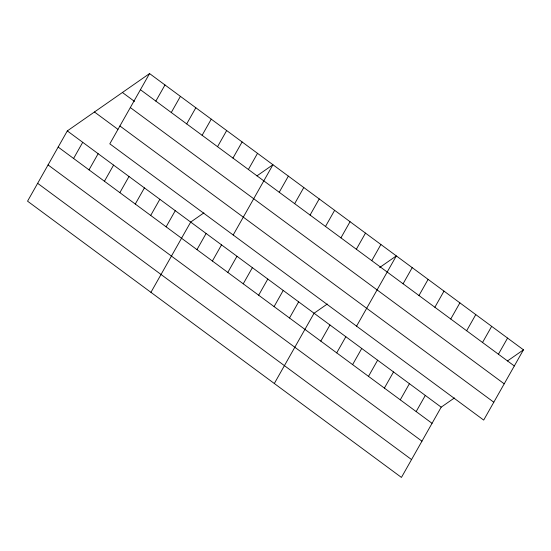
<?xml version="1.0" encoding="UTF-8"?>
<svg xmlns="http://www.w3.org/2000/svg" width="551" height="551" viewBox="0 0 551 551"><rect width="100%" height="100%" fill="white"/><g stroke="black" fill="none" stroke-linecap="round" stroke-linejoin="round"><path stroke-width="0.83" d="M149.562 73.572L109.807 143.832L483.695 420.082L523.45 349.823L149.562 73.572L67.305 130.918L27.55 201.177L401.438 477.428L441.193 407.168L454.417 397.946M73.593 158.461L82.726 142.31M89.014 169.853L98.147 153.708M104.435 181.251L113.575 165.1M155.85 101.115L164.983 84.964M119.856 192.643L128.996 176.499M171.271 112.507L180.411 96.363M135.284 204.042L144.417 187.891M186.693 123.906L195.832 107.755M150.705 215.434L159.838 199.29M202.121 135.298L211.253 119.154M166.126 226.833L175.266 210.682M217.542 146.697L226.675 130.546M150.933 292.34L190.687 222.081L203.911 212.858M232.963 158.089L242.103 141.944M196.976 249.624L206.108 233.472M248.384 169.488L257.524 153.336M212.397 261.016L221.53 244.871M233.19 234.995L272.945 164.735L256.938 175.893M227.818 272.414L236.958 256.263M279.233 192.278L288.366 176.127M243.239 283.806L252.379 267.662M294.654 203.67L303.794 187.526M258.667 295.205L267.8 279.054M310.075 215.069L319.215 198.918M274.088 306.597L283.221 290.453M325.503 226.461L334.636 210.317M289.509 317.996L298.649 301.845M340.924 237.86L350.057 221.709M274.315 383.503L314.07 313.243L327.294 304.021M356.345 249.252L365.485 233.107M320.82 341.131L329.959 324.98M371.767 260.651L380.906 244.499M336.716 352.867L345.849 336.723M356.573 326.158L396.327 255.898L379.625 267.538M352.606 364.61L361.738 348.466M403.084 283.786L412.217 267.634M368.495 376.354L377.628 360.202M418.974 295.522L428.106 279.378M384.384 388.09L393.517 371.946M434.863 307.265L443.996 291.114M400.274 399.833L409.414 383.682M450.752 319.008L459.892 302.857M416.163 411.576L425.303 395.425M466.642 330.745L475.782 314.6M482.531 342.488L491.671 326.337M498.421 354.224L507.561 338.08M507.443 360.981L523.45 349.823M140.429 89.717L514.317 365.967M122.418 92.492L134.485 101.412M130.325 107.576L504.213 383.827M119.911 125.979L493.799 402.223M94.448 111.991L117.921 129.333M67.305 130.918L441.193 407.168M58.165 147.069L432.053 423.313M48.061 164.921L421.949 441.172M37.654 183.325L411.542 459.568"/></g></svg>
